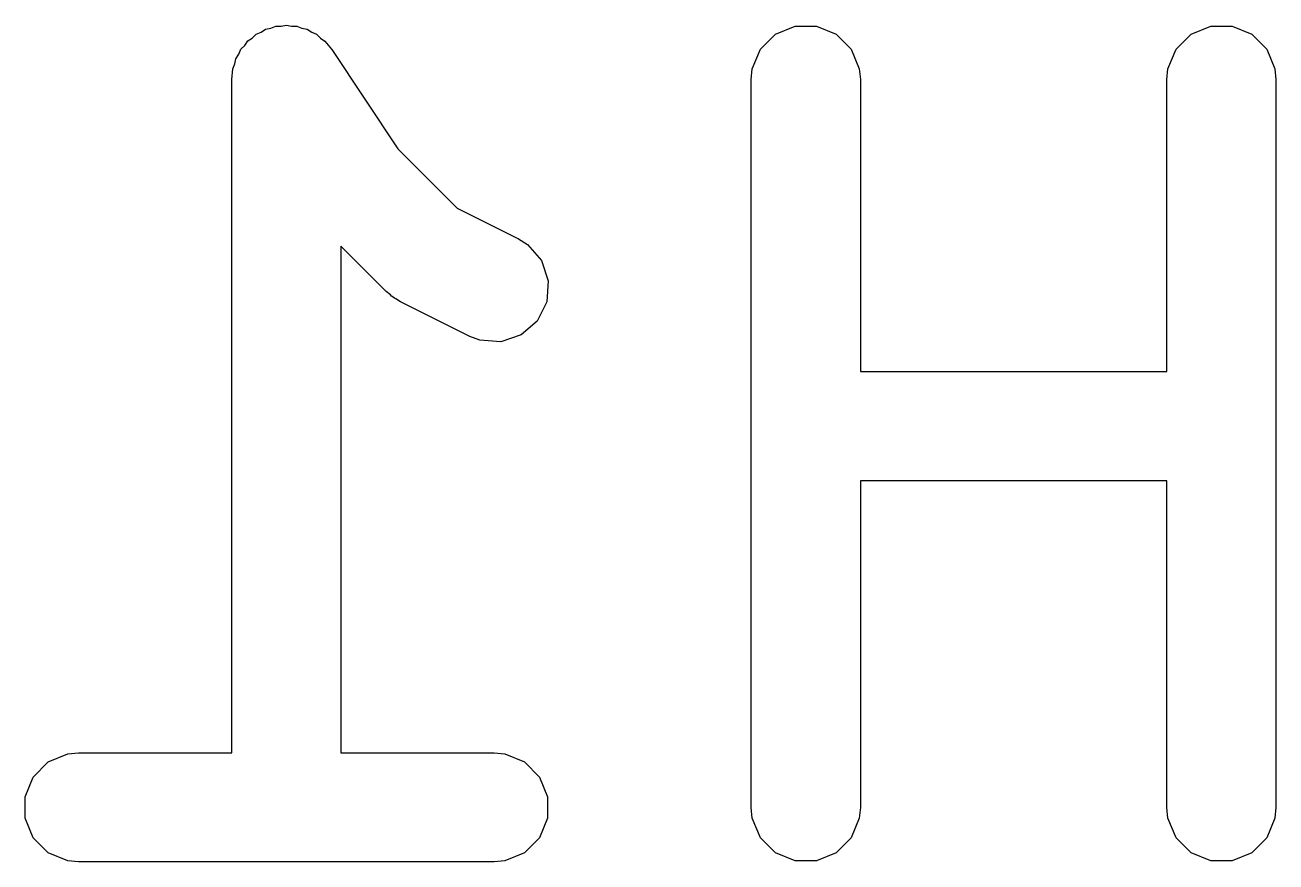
# Model space of a CAD drawing. Extents: x 104 to 228, y -134 to -58.
# Drawn here: x 119.027 to 120.747, y -64.25 to -63.1 of the extents above; entities that cross this region are included whole.
import ezdxf

# ---------------------------------------------------------------- set-up
doc = ezdxf.new("R2010")
doc.units = 0
doc.layers.add('BLACK', color=7, linetype='CONTINUOUS')

msp = doc.modelspace()

# ---------------------------------------------------------------- linework, layer by layer
at = {"layer": 'BLACK', "linetype": 'CONTINUOUS'}
for p, q in [((119.351382, -63.109617), (119.357561, -63.105498)), ((119.357561, -63.105498), (119.364769, -63.104072)), ((119.364769, -63.104072), (119.371558, -63.10126)), ((119.371558, -63.10126), (119.378985, -63.10126)), ((119.378985, -63.10126), (119.386269, -63.099819)), ((119.386269, -63.099819), (119.393474, -63.10126)), ((119.393474, -63.10126), (119.400822, -63.10126)), ((119.400822, -63.10126), (119.407682, -63.104101)), ((119.407682, -63.104101), (119.414963, -63.105558)), ((119.414963, -63.105558), (119.421068, -63.109646)), ((120.058808, -63.112459), (120.085844, -63.10126)), ((120.085844, -63.10126), (120.115108, -63.10126)), ((120.115108, -63.10126), (120.142144, -63.112459)), ((120.630236, -63.112459), (120.657272, -63.10126)), ((120.657272, -63.10126), (120.686536, -63.10126)), ((120.686536, -63.10126), (120.713572, -63.112459)), ((119.32908, -63.1279), (119.333212, -63.121731)), ((119.333212, -63.121731), (119.339326, -63.117654)), ((119.339326, -63.117654), (119.344522, -63.112459)), ((119.344522, -63.112459), (119.351382, -63.109617)), ((119.421068, -63.109646), (119.427858, -63.112459)), ((119.427858, -63.112459), (119.433108, -63.117709)), ((119.433108, -63.117709), (119.439278, -63.121841)), ((119.439278, -63.121841), (119.448498, -63.133099)), ((120.038116, -63.133151), (120.058808, -63.112459)), ((120.142144, -63.112459), (120.162836, -63.133151)), ((120.609544, -63.133151), (120.630236, -63.112459)), ((120.713572, -63.112459), (120.734264, -63.133151)), ((119.316929, -63.146046), (119.321017, -63.13994)), ((119.321017, -63.13994), (119.32383, -63.133151)), ((119.32383, -63.133151), (119.32908, -63.1279)), ((119.448498, -63.133099), (119.44855, -63.133151)), ((119.44855, -63.133151), (119.448559, -63.133173)), ((119.448559, -63.133173), (119.448594, -63.133216)), ((119.448594, -63.133216), (119.539712, -63.269894)), ((120.026917, -63.160187), (120.038116, -63.133151)), ((120.162836, -63.133151), (120.174035, -63.160187)), ((120.598345, -63.160187), (120.609544, -63.133151)), ((120.734264, -63.133151), (120.745463, -63.160187)), ((119.312631, -63.160187), (119.315472, -63.153326)), ((119.315472, -63.153326), (119.316929, -63.146046)), ((119.31119, -63.17474), (119.311205, -63.174663)), ((119.311195, -63.174766), (119.31119, -63.17474)), ((119.31119, -63.174819), (119.311195, -63.174766)), ((119.31119, -64.099819), (119.31119, -63.174819)), ((119.311205, -63.174663), (119.312631, -63.160187)), ((120.025476, -63.174819), (120.026917, -63.160187)), ((120.025476, -64.174819), (120.025476, -63.174819)), ((120.174035, -63.160187), (120.175476, -63.174819)), ((120.175476, -63.174819), (120.175476, -63.576009)), ((120.596904, -63.174819), (120.598345, -63.160187)), ((120.596904, -63.576009), (120.596904, -63.174819)), ((120.745463, -63.160187), (120.746904, -63.174819)), ((120.746904, -63.174819), (120.746904, -64.174819)), ((119.539712, -63.269894), (119.621093, -63.351275)), ((119.621093, -63.351275), (119.705445, -63.393451)), ((119.705445, -63.393451), (119.717888, -63.401283)), ((119.523633, -63.465947), (119.46119, -63.403504)), ((119.46119, -63.403504), (119.46119, -64.099819)), ((119.717888, -63.401283), (119.737061, -63.423391)), ((119.737061, -63.423391), (119.746315, -63.451152)), ((119.529383, -63.470667), (119.523633, -63.465947)), ((119.746315, -63.451152), (119.744241, -63.480342)), ((119.530682, -63.472164), (119.529383, -63.470667)), ((119.532936, -63.473583), (119.530682, -63.472164)), ((119.534998, -63.475275), (119.532936, -63.473583)), ((119.53683, -63.476033), (119.534998, -63.475275)), ((119.543125, -63.479996), (119.53683, -63.476033)), ((119.638363, -63.527615), (119.543125, -63.479996)), ((119.744241, -63.480342), (119.731153, -63.506517)), ((119.731153, -63.506517), (119.709046, -63.52569)), ((119.652094, -63.53287), (119.638363, -63.527615)), ((119.681284, -63.534944), (119.652094, -63.53287)), ((119.709046, -63.52569), (119.681284, -63.534944)), ((120.175476, -63.576009), (120.596904, -63.576009)), ((120.596904, -63.726009), (120.175476, -63.726009)), ((120.175476, -63.726009), (120.175476, -64.174819)), ((120.596904, -64.174819), (120.596904, -63.726009)), ((119.058808, -64.112459), (119.085844, -64.10126)), ((119.085844, -64.10126), (119.100476, -64.099819)), ((119.100476, -64.099819), (119.31119, -64.099819)), ((119.46119, -64.099819), (119.671904, -64.099819)), ((119.671904, -64.099819), (119.686536, -64.10126)), ((119.686536, -64.10126), (119.713572, -64.112459)), ((119.038116, -64.133151), (119.058808, -64.112459)), ((119.713572, -64.112459), (119.734264, -64.133151)), ((119.026917, -64.160187), (119.038116, -64.133151)), ((119.734264, -64.133151), (119.745463, -64.160187)), ((119.026917, -64.189451), (119.026917, -64.160187)), ((119.745463, -64.160187), (119.745463, -64.189451)), ((119.038116, -64.216487), (119.026917, -64.189451)), ((119.745463, -64.189451), (119.734264, -64.216487)), ((120.026917, -64.189451), (120.025476, -64.174819)), ((120.038116, -64.216487), (120.026917, -64.189451)), ((120.174035, -64.189451), (120.162836, -64.216487)), ((120.175476, -64.174819), (120.174035, -64.189451)), ((120.598345, -64.189451), (120.596904, -64.174819)), ((120.609544, -64.216487), (120.598345, -64.189451)), ((120.745463, -64.189451), (120.734264, -64.216487)), ((120.746904, -64.174819), (120.745463, -64.189451)), ((119.058808, -64.237179), (119.038116, -64.216487)), ((119.734264, -64.216487), (119.713572, -64.237179)), ((120.058808, -64.237179), (120.038116, -64.216487)), ((120.162836, -64.216487), (120.142144, -64.237179)), ((120.630236, -64.237179), (120.609544, -64.216487)), ((120.734264, -64.216487), (120.713572, -64.237179)), ((119.085844, -64.248378), (119.058808, -64.237179)), ((119.713572, -64.237179), (119.686536, -64.248378)), ((120.085844, -64.248378), (120.058808, -64.237179)), ((120.142144, -64.237179), (120.115108, -64.248378)), ((120.657272, -64.248378), (120.630236, -64.237179)), ((120.713572, -64.237179), (120.686536, -64.248378)), ((119.100476, -64.249819), (119.085844, -64.248378)), ((119.671904, -64.249819), (119.100476, -64.249819)), ((119.686536, -64.248378), (119.671904, -64.249819)), ((120.115108, -64.248378), (120.085844, -64.248378)), ((120.686536, -64.248378), (120.657272, -64.248378))]:
    msp.add_line(p, q, dxfattribs=at)

doc.saveas('drawing.dxf')
